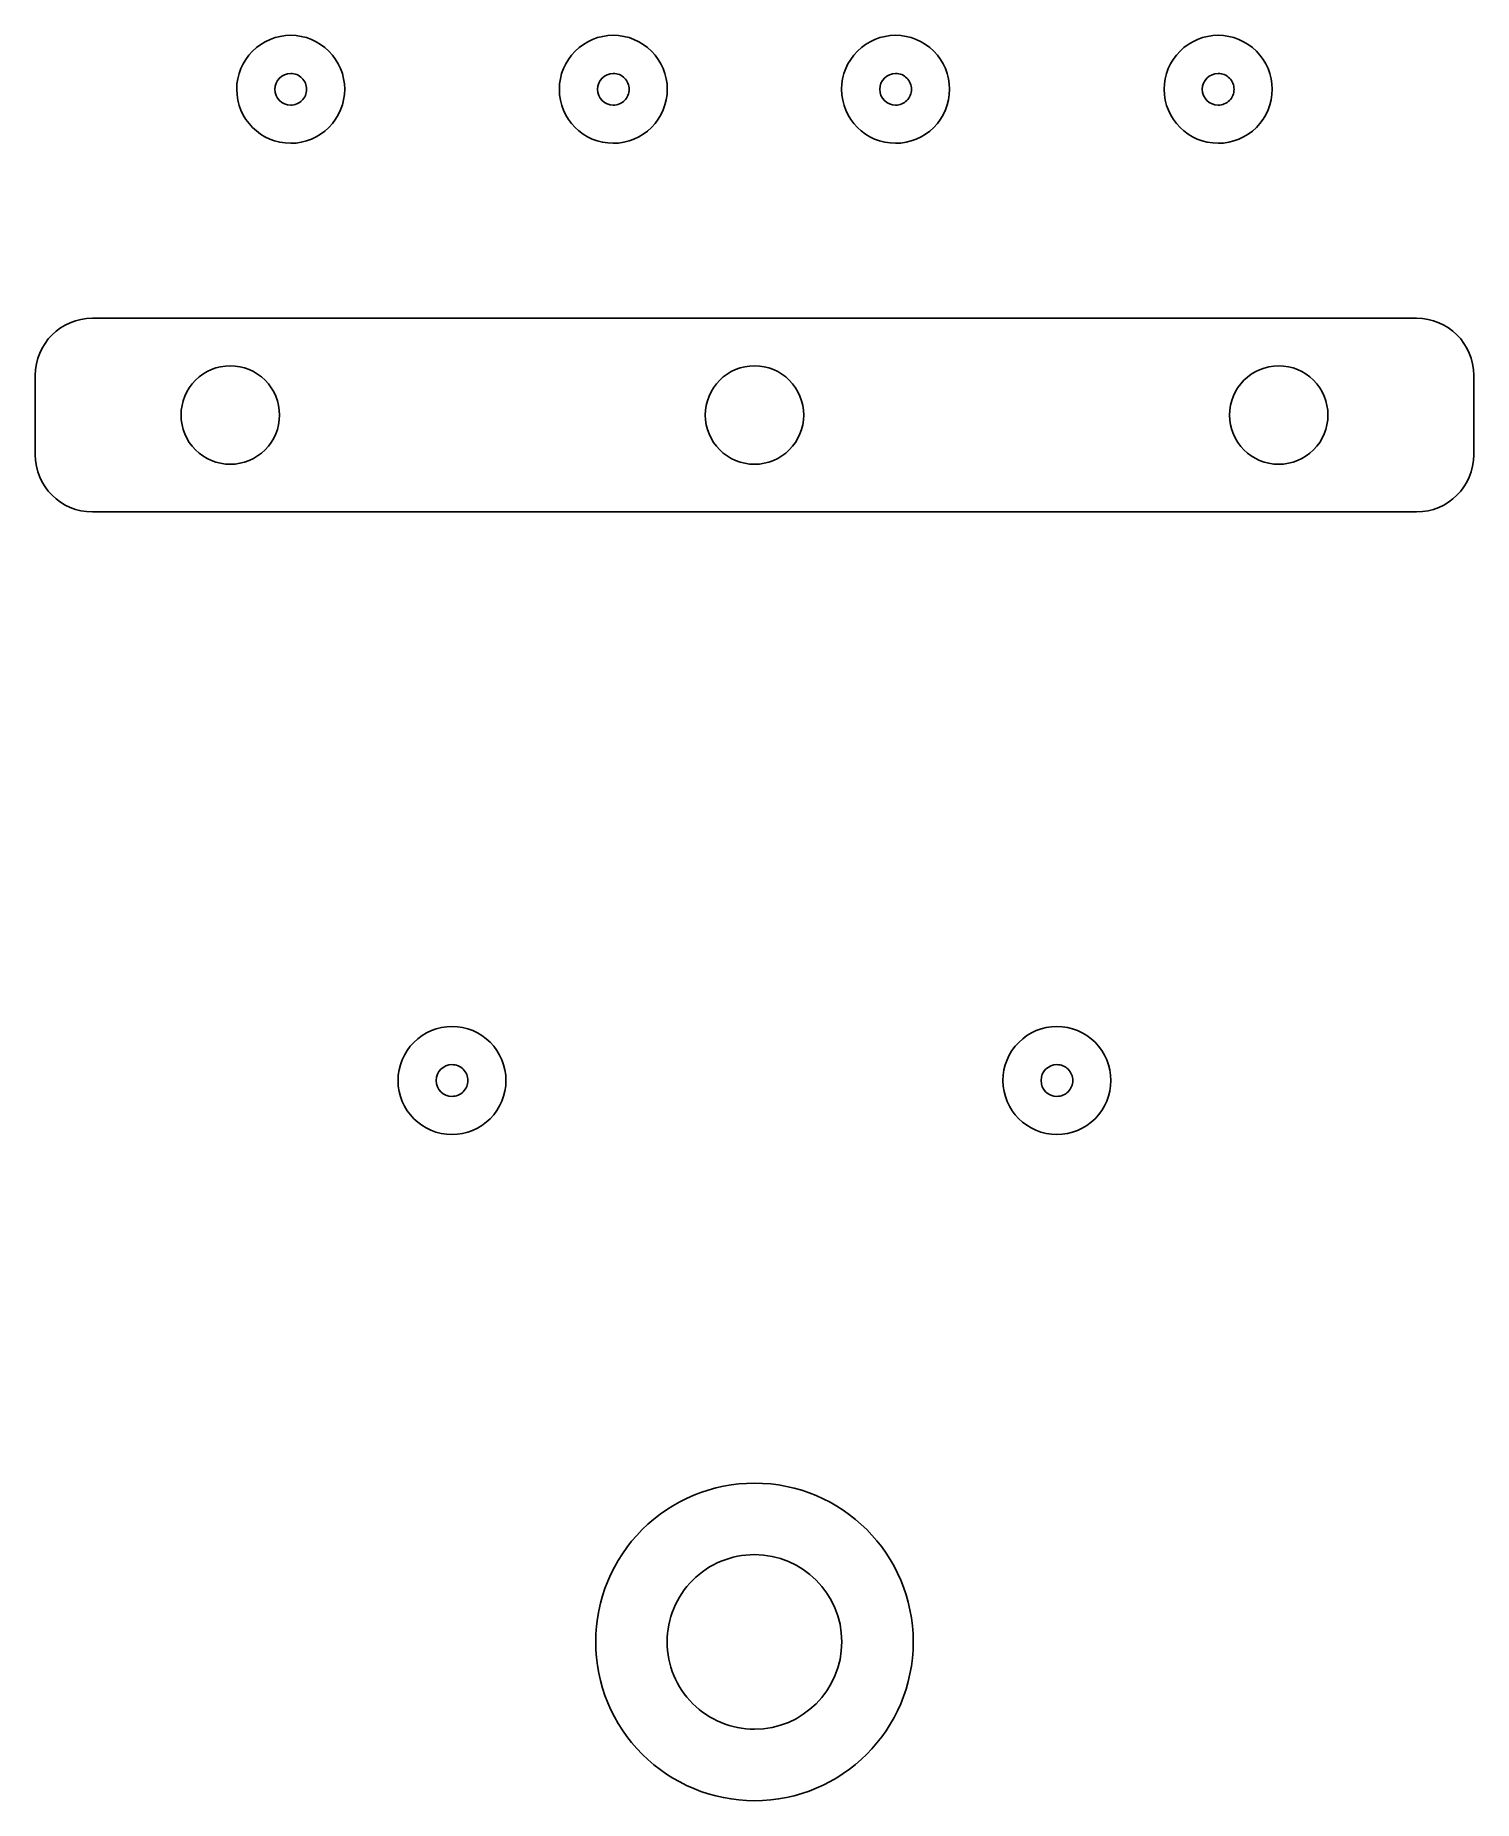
# Model space of a CAD drawing. Header units: millimetres. Extents: x 2 to 92, y 4 to 115.
import ezdxf

# ---------------------------------------------------------------- set-up
doc = ezdxf.new("R2010")
doc.units = ezdxf.units.MM
doc.layers.add('Layer_1', color=7, linetype='CONTINUOUS')

msp = doc.modelspace()

# ---------------------------------------------------------------- linework, layer by layer
at = {"layer": 'Layer_1', "color": 7}
for points in [[(17.789645, 115.220111)], [(38.109646, 115.220111)], [(55.889647, 115.220111)], [(76.209646, 115.220111)], [(17.789645, 112.819741)], [(38.109646, 112.819741)], [(55.889647, 112.819741)], [(76.209646, 112.819731)], [(13.982609, 94.402825)], [(47.002816, 94.402825)], [(80.022507, 94.402825)], [(27.949646, 52.790091)], [(66.049646, 52.790091)], [(27.949646, 50.389721)], [(66.049646, 50.389721)], [(47.000164, 24.02996)], [(47.000164, 19.52998)]]:
    msp.add_lwpolyline(points, close=True, dxfattribs=at)
for points in [[(88.702597, 97.402642), (5.302519, 97.402642)], [(1.702738, 93.802862), (1.702738, 88.802651)], [(92.302893, 88.802651), (92.302893, 93.802862)], [(5.302519, 85.202871), (88.702597, 85.202871)]]:
    msp.add_lwpolyline(points, dxfattribs=at)
for points in [[(17.789645, 115.220111), (16.887892, 115.220056), (16.023095, 114.861775), (15.385508, 114.22409)], [(20.194118, 114.224274), (19.556419, 114.861974), (18.691489, 115.220193), (17.789645, 115.220111)], [(38.109646, 115.220111), (37.207893, 115.220056), (36.343096, 114.861776), (35.705508, 114.224091)], [(40.514119, 114.224274), (39.87642, 114.861974), (39.01149, 115.220193), (38.109646, 115.220111)], [(55.889647, 115.220111), (54.987893, 115.220056), (54.123096, 114.861776), (53.485508, 114.224091)], [(58.29412, 114.224274), (57.65642, 114.861974), (56.79149, 115.220193), (55.889647, 115.220111)], [(76.209646, 115.220111), (75.307892, 115.220056), (74.443095, 114.861776), (73.805508, 114.224091)], [(78.614119, 114.224274), (77.976419, 114.861974), (77.111489, 115.220193), (76.209646, 115.220111)], [(15.385508, 114.22409), (14.747921, 113.586406), (14.389773, 112.721555), (14.389855, 111.819801)], [(21.189955, 111.819801), (21.190037, 112.721645), (20.831818, 113.586575), (20.194118, 114.224274)], [(35.705508, 114.224091), (35.067921, 113.586406), (34.709772, 112.721555), (34.709854, 111.819801)], [(41.509956, 111.819801), (41.510039, 112.721645), (41.151819, 113.586575), (40.514119, 114.224274)], [(53.485508, 114.224091), (52.847921, 113.586406), (52.489772, 112.721555), (52.489855, 111.819801)], [(59.289957, 111.819801), (59.290039, 112.721645), (58.931819, 113.586575), (58.29412, 114.224274)], [(73.805508, 114.224091), (73.16792, 113.586406), (72.809772, 112.721555), (72.809854, 111.819801)], [(79.609956, 111.819801), (79.610038, 112.721645), (79.251819, 113.586575), (78.614119, 114.224274)], [(16.789705, 111.819801), (16.789738, 112.372039), (17.237407, 112.819708), (17.789645, 112.819741)], [(17.789645, 112.819741), (18.054931, 112.819863), (18.309394, 112.714569), (18.497028, 112.527032)], [(18.497028, 112.527032), (18.684662, 112.339495), (18.790089, 112.085087), (18.790105, 111.819801)], [(37.109707, 111.819801), (37.109741, 112.372039), (37.557409, 112.819708), (38.109646, 112.819741)], [(38.109646, 112.819741), (38.374932, 112.819862), (38.629393, 112.714567), (38.817027, 112.52703)], [(38.817027, 112.52703), (39.00466, 112.339494), (39.110087, 112.085086), (39.110102, 111.819801)], [(54.889708, 111.819801), (54.889741, 112.372039), (55.337409, 112.819708), (55.889647, 112.819741)], [(55.889647, 112.819741), (56.154932, 112.819862), (56.409394, 112.714567), (56.597027, 112.52703)], [(56.597027, 112.52703), (56.78466, 112.339494), (56.890087, 112.085086), (56.890103, 111.819801)], [(75.209707, 111.819791), (75.20974, 112.372029), (75.657408, 112.819698), (76.209646, 112.819731)], [(76.209646, 112.819731), (76.474931, 112.819852), (76.729393, 112.714557), (76.917026, 112.52702)], [(76.917026, 112.52702), (77.104659, 112.339484), (77.210086, 112.085076), (77.210102, 111.819791)], [(14.389855, 111.819801), (14.389966, 109.942193), (15.912037, 108.420117), (17.789645, 108.420001)], [(17.789645, 110.819861), (17.237407, 110.819894), (16.789738, 111.267563), (16.789705, 111.819801)], [(18.790105, 111.819801), (18.790089, 111.554515), (18.684662, 111.300107), (18.497028, 111.112571)], [(20.193938, 109.415658), (20.831623, 110.053247), (21.189902, 110.918046), (21.189955, 111.819801)], [(34.709854, 111.819801), (34.709965, 109.942192), (36.232038, 108.420116), (38.109646, 108.420001)], [(38.109646, 110.819861), (37.557409, 110.819895), (37.109741, 111.267564), (37.109707, 111.819801)], [(39.110102, 111.819801), (39.110087, 111.554516), (39.00466, 111.300108), (38.817027, 111.112572)], [(40.513939, 109.415658), (41.151624, 110.053247), (41.509903, 110.918046), (41.509956, 111.819801)], [(52.489855, 111.819801), (52.489965, 109.942192), (54.012038, 108.420116), (55.889647, 108.420001)], [(55.889647, 110.819861), (55.337409, 110.819895), (54.889741, 111.267564), (54.889708, 111.819801)], [(56.890103, 111.819801), (56.890087, 111.554516), (56.78466, 111.300108), (56.597027, 111.112572)], [(58.293939, 109.415658), (58.931624, 110.053247), (59.289904, 110.918046), (59.289957, 111.819801)], [(72.809854, 111.819801), (72.809964, 109.942192), (74.332037, 108.420116), (76.209646, 108.420001)], [(76.209646, 110.819851), (75.657408, 110.819885), (75.20974, 111.267554), (75.209707, 111.819791)], [(77.210102, 111.819791), (77.210086, 111.554506), (77.104659, 111.300098), (76.917026, 111.112562)], [(78.613939, 109.415658), (79.251624, 110.053247), (79.609903, 110.918046), (79.609956, 111.819801)], [(18.497028, 111.112571), (18.309394, 110.925034), (18.054931, 110.819739), (17.789645, 110.819861)], [(38.817027, 111.112572), (38.629393, 110.925035), (38.374932, 110.81974), (38.109646, 110.819861)], [(56.597027, 111.112572), (56.409394, 110.925035), (56.154932, 110.81974), (55.889647, 110.819861)], [(76.917026, 111.112562), (76.729393, 110.925025), (76.474931, 110.81973), (76.209646, 110.819851)], [(17.789645, 108.420001), (18.6914, 108.419919), (19.556253, 108.778068), (20.193938, 109.415658)], [(38.109646, 108.420001), (39.011402, 108.419919), (39.876254, 108.778068), (40.513939, 109.415658)], [(55.889647, 108.420001), (56.791402, 108.419919), (57.656254, 108.778068), (58.293939, 109.415658)], [(76.209646, 108.420001), (77.111401, 108.419919), (77.976254, 108.778068), (78.613939, 109.415658)], [(5.302519, 97.402642), (3.308115, 97.402642), (1.702738, 95.797265), (1.702738, 93.802862)], [(92.302893, 93.802862), (92.302893, 95.797265), (90.697, 97.402642), (88.702597, 97.402642)], [(10.88254, 91.302755), (10.882521, 92.12495), (11.209129, 92.913476), (11.790508, 93.494856)], [(11.790508, 93.494856), (12.371888, 94.076236), (13.160414, 94.402844), (13.982609, 94.402825)], [(13.982609, 94.402825), (14.804804, 94.402844), (15.59333, 94.076236), (16.17471, 93.494856)], [(16.17471, 93.494856), (16.756089, 92.913476), (17.082697, 92.12495), (17.082678, 91.302755)], [(43.902746, 91.302755), (43.902728, 92.12495), (44.229335, 92.913476), (44.810715, 93.494856)], [(44.810715, 93.494856), (45.392095, 94.076236), (46.180621, 94.402844), (47.002816, 94.402825)], [(47.002816, 94.402825), (47.825011, 94.402843), (48.613536, 94.076235), (49.194916, 93.494855)], [(49.194916, 93.494855), (49.776295, 92.913475), (50.102902, 92.12495), (50.102884, 91.302755)], [(76.922953, 91.302755), (76.922914, 93.014691), (78.310571, 94.402579), (80.022507, 94.402825)], [(80.022507, 94.402825), (80.844702, 94.402843), (81.633227, 94.076235), (82.214606, 93.494855)], [(82.214606, 93.494855), (82.795985, 92.913475), (83.122593, 92.12495), (83.122574, 91.302755)], [(11.790509, 89.110656), (11.20913, 89.692035), (10.882522, 90.48056), (10.88254, 91.302755)], [(17.082678, 91.302755), (17.082696, 90.48056), (16.756088, 89.692035), (16.174709, 89.110656)], [(44.810716, 89.110656), (44.229336, 89.692035), (43.902728, 90.48056), (43.902746, 91.302755)], [(50.102884, 91.302755), (50.102902, 90.48056), (49.776294, 89.692036), (49.194915, 89.110656)], [(80.022507, 88.202688), (78.310572, 88.202934), (76.922915, 89.59082), (76.922953, 91.302755)], [(83.122574, 91.302755), (83.122592, 90.48056), (82.795984, 89.692036), (82.214605, 89.110656)], [(13.982609, 88.202688), (13.160414, 88.202669), (12.371889, 88.529276), (11.790509, 89.110656)], [(16.174709, 89.110656), (15.593329, 88.529276), (14.804804, 88.202669), (13.982609, 88.202688)], [(47.002816, 88.202688), (46.180621, 88.202669), (45.392096, 88.529276), (44.810716, 89.110656)], [(49.194915, 89.110656), (48.613535, 88.529277), (47.825011, 88.20267), (47.002816, 88.202688)], [(82.214605, 89.110656), (81.633226, 88.529277), (80.844701, 88.20267), (80.022507, 88.202688)], [(1.702738, 88.802651), (1.702738, 86.808246), (3.308115, 85.202871), (5.302519, 85.202871)], [(88.702597, 85.202871), (90.697, 85.202871), (92.302893, 86.808246), (92.302893, 88.802651)], [(27.949646, 52.790091), (27.047893, 52.790035), (26.183096, 52.431755), (25.545508, 51.79407)], [(30.354119, 51.794254), (29.71642, 52.431953), (28.85149, 52.790173), (27.949646, 52.790091)], [(66.049646, 52.790091), (65.147892, 52.790035), (64.283095, 52.431755), (63.645508, 51.79407)], [(68.454119, 51.794254), (67.816419, 52.431953), (66.951489, 52.790173), (66.049646, 52.790091)], [(25.545508, 51.79407), (24.90792, 51.156386), (24.549772, 50.291534), (24.549854, 49.389781)], [(31.349956, 49.389781), (31.350039, 50.291624), (30.991819, 51.156554), (30.354119, 51.794254)], [(63.645508, 51.79407), (63.00792, 51.156386), (62.649771, 50.291534), (62.649854, 49.389781)], [(69.449956, 49.389781), (69.450038, 50.291624), (69.091818, 51.156554), (68.454119, 51.794254)], [(26.949707, 49.389781), (26.94974, 49.942018), (27.397409, 50.389687), (27.949646, 50.389721)], [(27.949646, 50.389721), (28.214931, 50.389842), (28.469393, 50.284546), (28.657027, 50.09701)], [(28.657027, 50.09701), (28.84466, 49.909473), (28.950086, 49.655066), (28.950102, 49.389781)], [(65.049707, 49.389781), (65.04974, 49.942018), (65.497408, 50.389687), (66.049646, 50.389721)], [(66.049646, 50.389721), (66.314931, 50.389842), (66.569393, 50.284546), (66.757026, 50.09701)], [(66.757026, 50.09701), (66.944659, 49.909473), (67.050086, 49.655066), (67.050102, 49.389781)], [(24.549854, 49.389781), (24.549965, 47.512172), (26.072037, 45.990095), (27.949646, 45.98998)], [(27.949646, 48.389841), (27.397409, 48.389874), (26.94974, 48.837543), (26.949707, 49.389781)], [(28.950102, 49.389781), (28.950086, 49.124495), (28.84466, 48.870088), (28.657027, 48.682551)], [(30.353939, 46.985637), (30.991624, 47.623226), (31.349903, 48.488025), (31.349956, 49.389781)], [(62.649854, 49.389781), (62.649964, 47.512172), (64.172037, 45.990095), (66.049646, 45.98998)], [(66.049646, 48.389841), (65.497408, 48.389874), (65.04974, 48.837543), (65.049707, 49.389781)], [(67.050102, 49.389781), (67.050086, 49.124495), (66.944659, 48.870088), (66.757026, 48.682551)], [(68.453938, 46.985637), (69.091623, 47.623226), (69.449903, 48.488025), (69.449956, 49.389781)], [(28.657027, 48.682551), (28.469393, 48.495015), (28.214931, 48.38972), (27.949646, 48.389841)], [(66.757026, 48.682551), (66.569393, 48.495015), (66.314931, 48.38972), (66.049646, 48.389841)], [(27.949646, 45.98998), (28.851401, 45.989898), (29.716254, 46.348048), (30.353939, 46.985637)], [(66.049646, 45.98998), (66.951401, 45.989898), (67.816253, 46.348048), (68.453938, 46.985637)], [(47.000164, 24.02996), (44.347943, 24.030072), (41.80431, 22.976567), (39.928858, 21.101213)], [(57.000069, 14.03006), (57.000014, 19.552832), (52.522935, 24.029908), (47.000164, 24.02996)], [(39.928858, 21.101213), (38.053406, 19.225859), (36.999768, 16.682281), (36.999741, 14.03006)], [(43.110821, 17.919251), (44.142363, 18.950697), (45.541411, 19.530097), (47.000164, 19.52998)], [(47.000164, 19.52998), (50.037668, 19.529937), (52.500042, 17.067565), (52.500086, 14.03006)], [(41.499724, 14.03006), (41.499746, 15.488813), (42.079278, 16.887806), (43.110821, 17.919251)], [(36.999741, 14.03006), (36.999765, 11.377838), (38.053402, 8.834257), (39.928854, 6.958901)], [(43.110817, 10.140863), (42.079274, 11.17231), (41.499743, 12.571305), (41.499724, 14.03006)], [(47.000164, 4.03015), (52.522939, 4.030202), (57.00002, 8.507285), (57.000069, 14.03006)], [(52.500086, 14.03006), (52.500047, 10.992552), (50.037672, 8.530173), (47.000164, 8.53013)], [(47.000164, 8.53013), (45.541409, 8.530014), (44.14236, 9.109415), (43.110817, 10.140863)], [(39.928854, 6.958901), (41.804307, 5.083544), (44.347941, 4.030038), (47.000164, 4.03015)]]:
    msp.add_open_spline(points, degree=3, dxfattribs=at)

doc.saveas('drawing.dxf')
